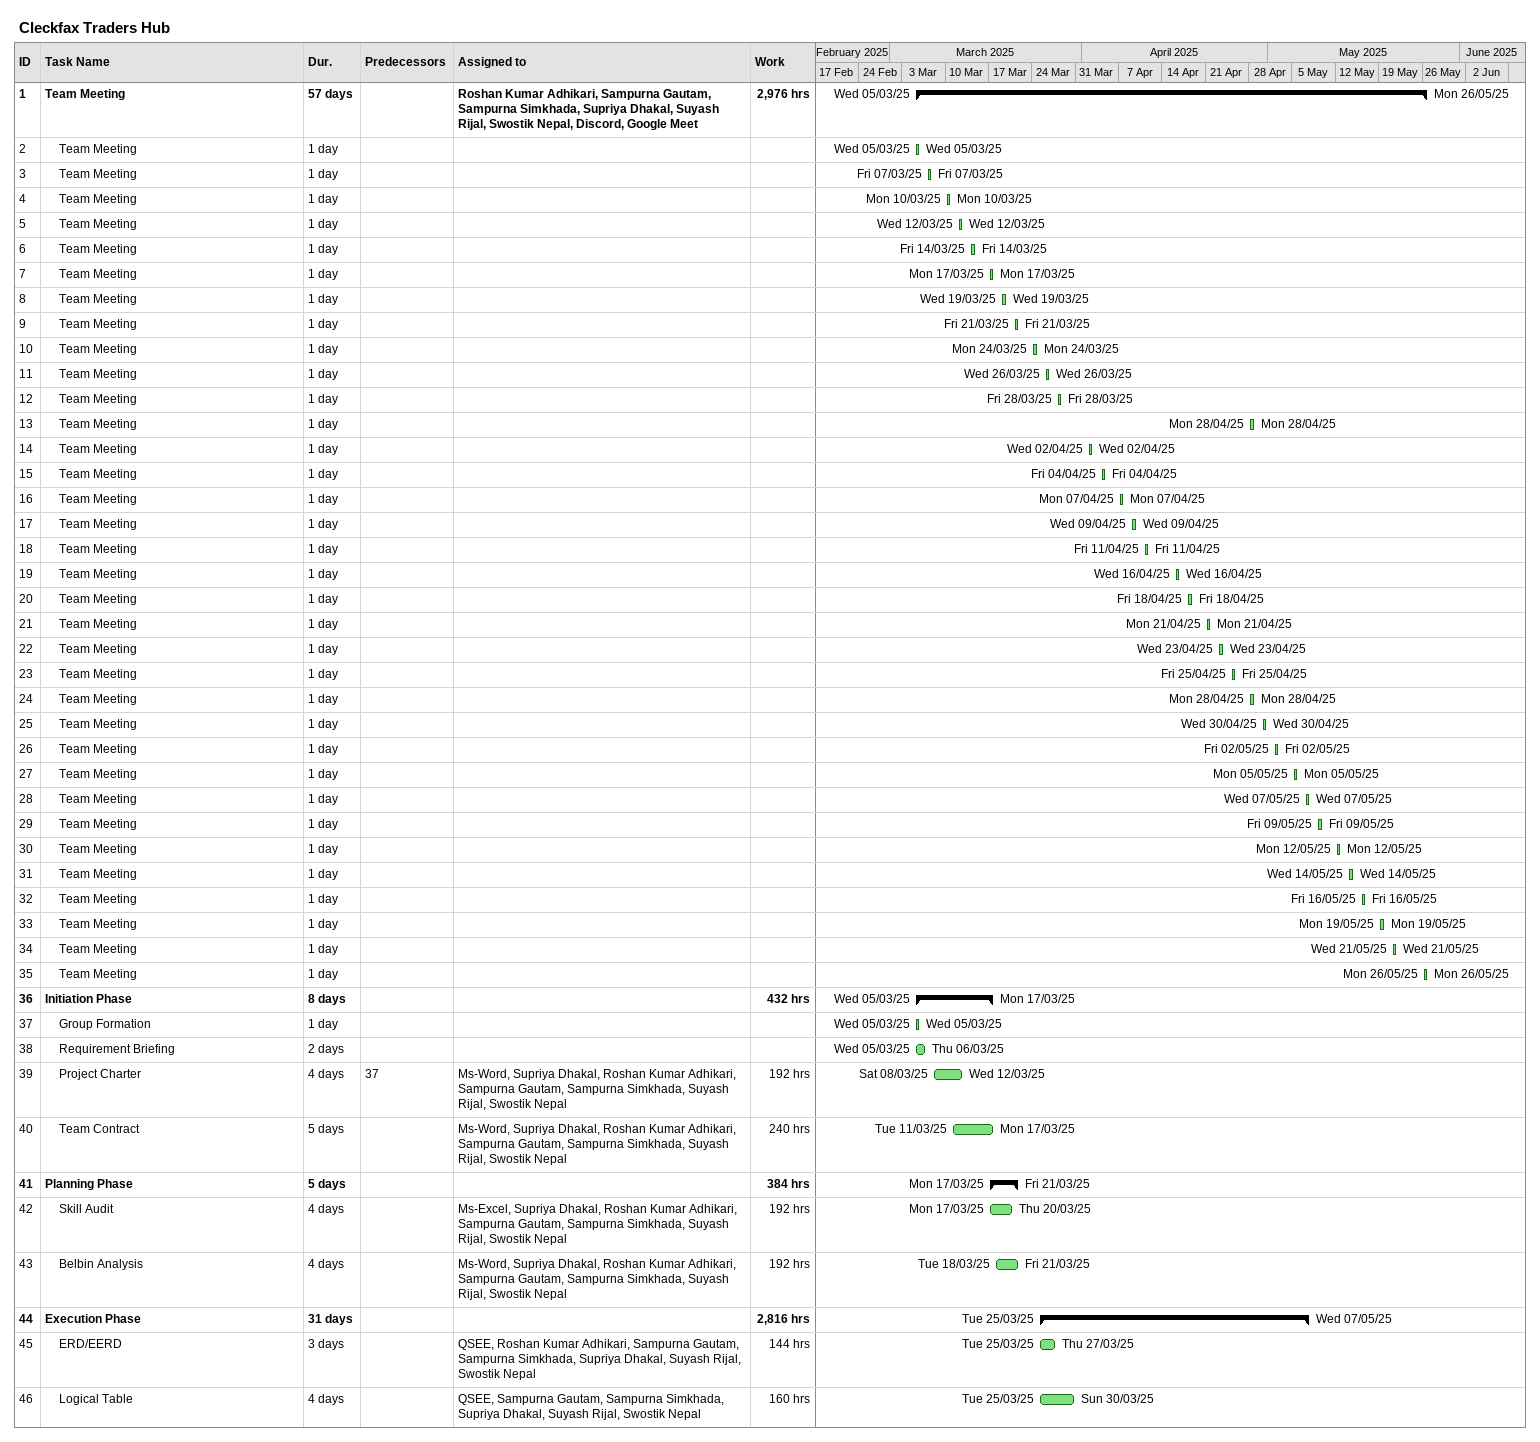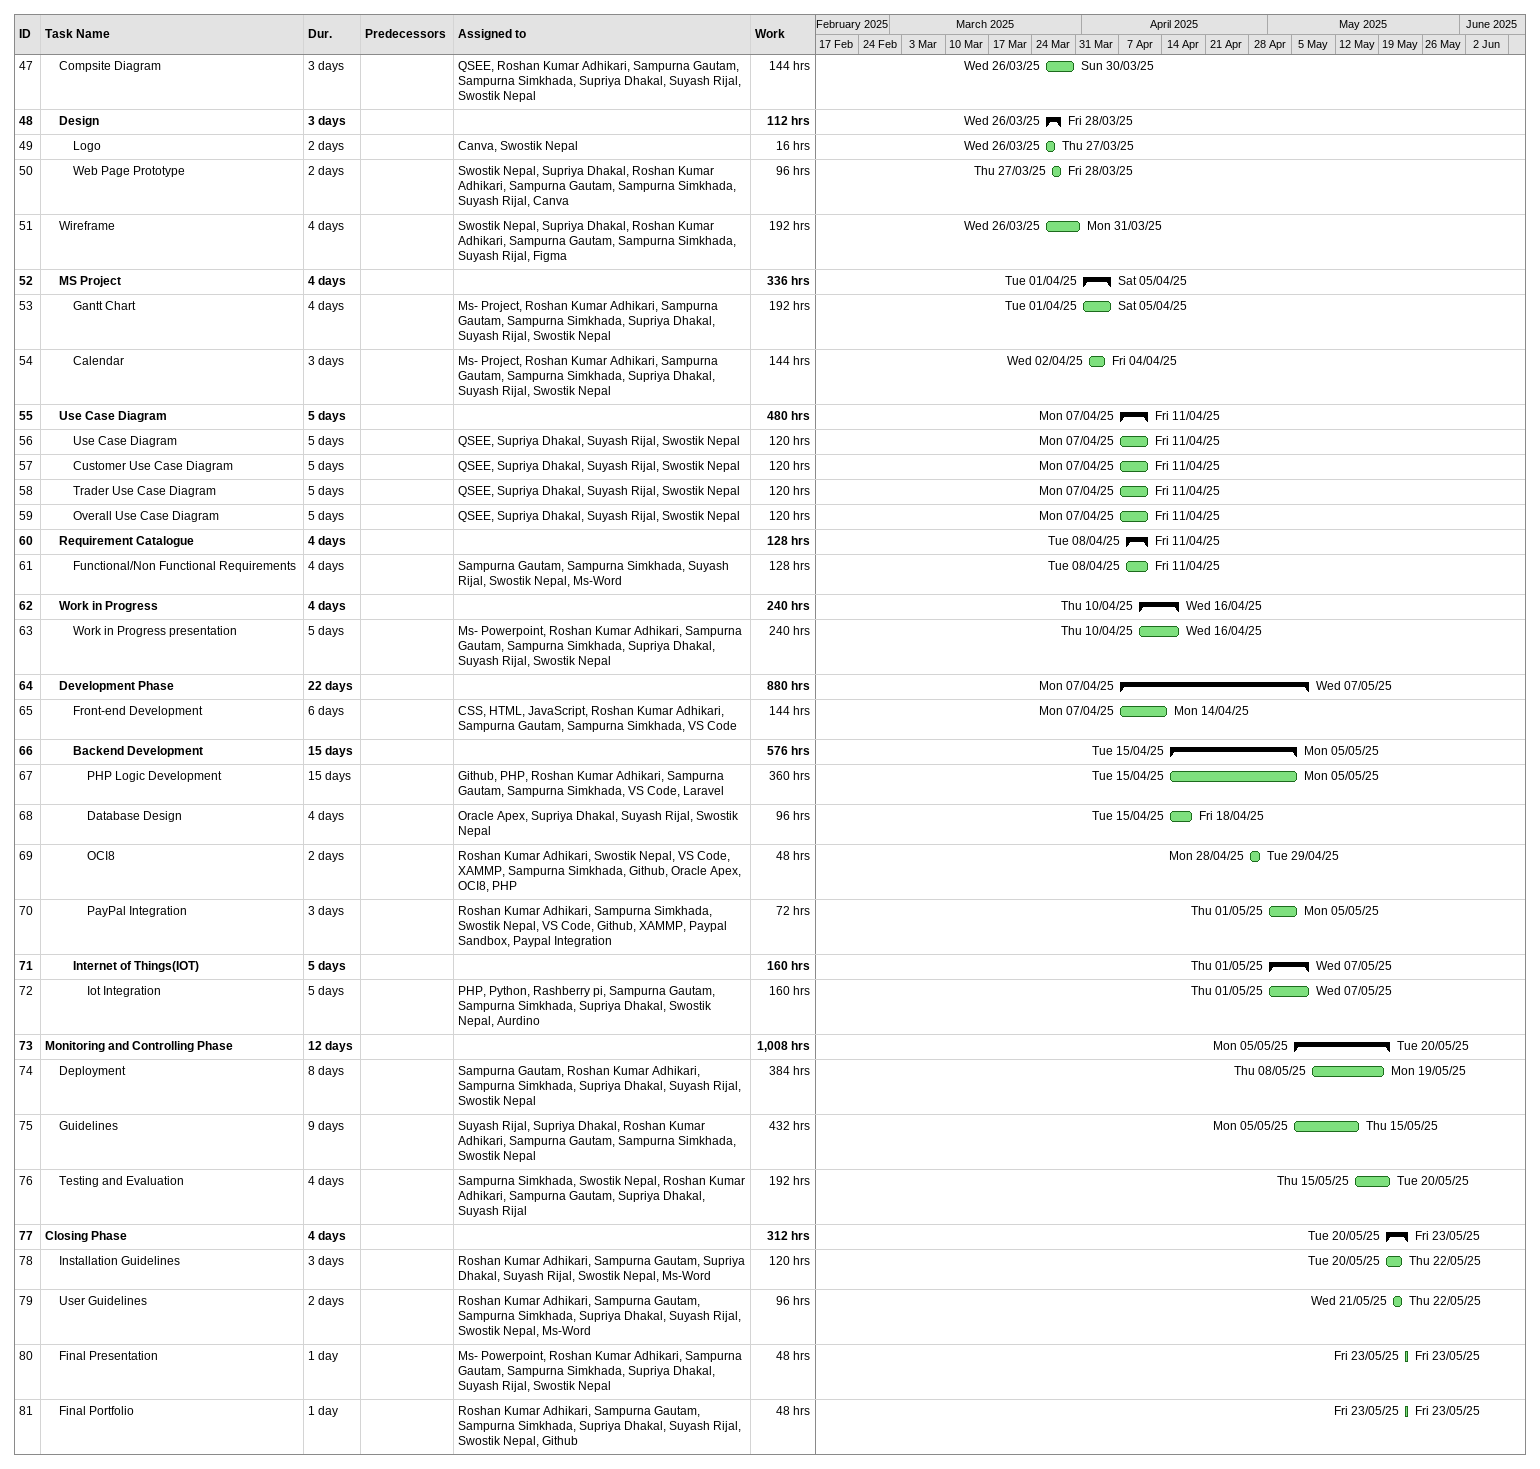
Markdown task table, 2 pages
Cleckfax Traders Hub

| ID | Level | Task | Duration | Start | Finish | Predecessors | Resources | Work (h) |
|---|---|---|---|---|---|---|---|---|
| 1 | 1 | **Team Meeting** | 57d | 2025-03-05 | 2025-05-26 |  | Roshan Kumar Adhikari, Sampurna Gautam, Sampurna Simkhada, Supriya Dhakal, Suyash Rijal, Swostik Nepal, Discord, Google Meet | 2976 |
| 2 | 2 | Team Meeting | 1d | 2025-03-05 | 2025-03-05 |  |  |  |
| 3 | 2 | Team Meeting | 1d | 2025-03-07 | 2025-03-07 |  |  |  |
| 4 | 2 | Team Meeting | 1d | 2025-03-10 | 2025-03-10 |  |  |  |
| 5 | 2 | Team Meeting | 1d | 2025-03-12 | 2025-03-12 |  |  |  |
| 6 | 2 | Team Meeting | 1d | 2025-03-14 | 2025-03-14 |  |  |  |
| 7 | 2 | Team Meeting | 1d | 2025-03-17 | 2025-03-17 |  |  |  |
| 8 | 2 | Team Meeting | 1d | 2025-03-19 | 2025-03-19 |  |  |  |
| 9 | 2 | Team Meeting | 1d | 2025-03-21 | 2025-03-21 |  |  |  |
| 10 | 2 | Team Meeting | 1d | 2025-03-24 | 2025-03-24 |  |  |  |
| 11 | 2 | Team Meeting | 1d | 2025-03-26 | 2025-03-26 |  |  |  |
| 12 | 2 | Team Meeting | 1d | 2025-03-28 | 2025-03-28 |  |  |  |
| 13 | 2 | Team Meeting | 1d | 2025-04-28 | 2025-04-28 |  |  |  |
| 14 | 2 | Team Meeting | 1d | 2025-04-02 | 2025-04-02 |  |  |  |
| 15 | 2 | Team Meeting | 1d | 2025-04-04 | 2025-04-04 |  |  |  |
| 16 | 2 | Team Meeting | 1d | 2025-04-07 | 2025-04-07 |  |  |  |
| 17 | 2 | Team Meeting | 1d | 2025-04-09 | 2025-04-09 |  |  |  |
| 18 | 2 | Team Meeting | 1d | 2025-04-11 | 2025-04-11 |  |  |  |
| 19 | 2 | Team Meeting | 1d | 2025-04-16 | 2025-04-16 |  |  |  |
| 20 | 2 | Team Meeting | 1d | 2025-04-18 | 2025-04-18 |  |  |  |
| 21 | 2 | Team Meeting | 1d | 2025-04-21 | 2025-04-21 |  |  |  |
| 22 | 2 | Team Meeting | 1d | 2025-04-23 | 2025-04-23 |  |  |  |
| 23 | 2 | Team Meeting | 1d | 2025-04-25 | 2025-04-25 |  |  |  |
| 24 | 2 | Team Meeting | 1d | 2025-04-28 | 2025-04-28 |  |  |  |
| 25 | 2 | Team Meeting | 1d | 2025-04-30 | 2025-04-30 |  |  |  |
| 26 | 2 | Team Meeting | 1d | 2025-05-02 | 2025-05-02 |  |  |  |
| 27 | 2 | Team Meeting | 1d | 2025-05-05 | 2025-05-05 |  |  |  |
| 28 | 2 | Team Meeting | 1d | 2025-05-07 | 2025-05-07 |  |  |  |
| 29 | 2 | Team Meeting | 1d | 2025-05-09 | 2025-05-09 |  |  |  |
| 30 | 2 | Team Meeting | 1d | 2025-05-12 | 2025-05-12 |  |  |  |
| 31 | 2 | Team Meeting | 1d | 2025-05-14 | 2025-05-14 |  |  |  |
| 32 | 2 | Team Meeting | 1d | 2025-05-16 | 2025-05-16 |  |  |  |
| 33 | 2 | Team Meeting | 1d | 2025-05-19 | 2025-05-19 |  |  |  |
| 34 | 2 | Team Meeting | 1d | 2025-05-21 | 2025-05-21 |  |  |  |
| 35 | 2 | Team Meeting | 1d | 2025-05-26 | 2025-05-26 |  |  |  |
| 36 | 1 | **Initiation Phase** | 8d | 2025-03-05 | 2025-03-17 |  |  | 432 |
| 37 | 2 | Group Formation | 1d | 2025-03-05 | 2025-03-05 |  |  |  |
| 38 | 2 | Requirement Briefing | 2d | 2025-03-05 | 2025-03-06 |  |  |  |
| 39 | 2 | Project Charter | 4d | 2025-03-08 | 2025-03-12 | 37 | Ms-Word, Supriya Dhakal, Roshan Kumar Adhikari, Sampurna Gautam, Sampurna Simkhada, Suyash Rijal, Swostik Nepal | 192 |
| 40 | 2 | Team Contract | 5d | 2025-03-11 | 2025-03-17 |  | Ms-Word, Supriya Dhakal, Roshan Kumar Adhikari, Sampurna Gautam, Sampurna Simkhada, Suyash Rijal, Swostik Nepal | 240 |
| 41 | 1 | **Planning Phase** | 5d | 2025-03-17 | 2025-03-21 |  |  | 384 |
| 42 | 2 | Skill Audit | 4d | 2025-03-17 | 2025-03-20 |  | Ms-Excel, Supriya Dhakal, Roshan Kumar Adhikari, Sampurna Gautam, Sampurna Simkhada, Suyash Rijal, Swostik Nepal | 192 |
| 43 | 2 | Belbin Analysis | 4d | 2025-03-18 | 2025-03-21 |  | Ms-Word, Supriya Dhakal, Roshan Kumar Adhikari, Sampurna Gautam, Sampurna Simkhada, Suyash Rijal, Swostik Nepal | 192 |
| 44 | 1 | **Execution Phase** | 31d | 2025-03-25 | 2025-05-07 |  |  | 2816 |
| 45 | 2 | ERD/EERD | 3d | 2025-03-25 | 2025-03-27 |  | QSEE, Roshan Kumar Adhikari, Sampurna Gautam, Sampurna Simkhada, Supriya Dhakal, Suyash Rijal, Swostik Nepal | 144 |
| 46 | 2 | Logical Table | 4d | 2025-03-25 | 2025-03-30 |  | QSEE, Sampurna Gautam, Sampurna Simkhada, Supriya Dhakal, Suyash Rijal, Swostik Nepal | 160 |
| 47 | 2 | Compsite Diagram | 3d | 2025-03-26 | 2025-03-30 |  | QSEE, Roshan Kumar Adhikari, Sampurna Gautam, Sampurna Simkhada, Supriya Dhakal, Suyash Rijal, Swostik Nepal | 144 |
| 48 | 2 | **Design** | 3d | 2025-03-26 | 2025-03-28 |  |  | 112 |
| 49 | 3 | Logo | 2d | 2025-03-26 | 2025-03-27 |  | Canva, Swostik Nepal | 16 |
| 50 | 3 | Web Page Prototype | 2d | 2025-03-27 | 2025-03-28 |  | Swostik Nepal, Supriya Dhakal, Roshan Kumar Adhikari, Sampurna Gautam, Sampurna Simkhada, Suyash Rijal, Canva | 96 |
| 51 | 2 | Wireframe | 4d | 2025-03-26 | 2025-03-31 |  | Swostik Nepal, Supriya Dhakal, Roshan Kumar Adhikari, Sampurna Gautam, Sampurna Simkhada, Suyash Rijal, Figma | 192 |
| 52 | 2 | **MS Project** | 4d | 2025-04-01 | 2025-04-05 |  |  | 336 |
| 53 | 3 | Gantt Chart | 4d | 2025-04-01 | 2025-04-05 |  | Ms- Project, Roshan Kumar Adhikari, Sampurna Gautam, Sampurna Simkhada, Supriya Dhakal, Suyash Rijal, Swostik Nepal | 192 |
| 54 | 3 | Calendar | 3d | 2025-04-02 | 2025-04-04 |  | Ms- Project, Roshan Kumar Adhikari, Sampurna Gautam, Sampurna Simkhada, Supriya Dhakal, Suyash Rijal, Swostik Nepal | 144 |
| 55 | 2 | **Use Case Diagram** | 5d | 2025-04-07 | 2025-04-11 |  |  | 480 |
| 56 | 3 | Use Case Diagram | 5d | 2025-04-07 | 2025-04-11 |  | QSEE, Supriya Dhakal, Suyash Rijal, Swostik Nepal | 120 |
| 57 | 3 | Customer Use Case Diagram | 5d | 2025-04-07 | 2025-04-11 |  | QSEE, Supriya Dhakal, Suyash Rijal, Swostik Nepal | 120 |
| 58 | 3 | Trader Use Case Diagram | 5d | 2025-04-07 | 2025-04-11 |  | QSEE, Supriya Dhakal, Suyash Rijal, Swostik Nepal | 120 |
| 59 | 3 | Overall Use Case Diagram | 5d | 2025-04-07 | 2025-04-11 |  | QSEE, Supriya Dhakal, Suyash Rijal, Swostik Nepal | 120 |
| 60 | 2 | **Requirement Catalogue** | 4d | 2025-04-08 | 2025-04-11 |  |  | 128 |
| 61 | 3 | Functional/Non Functional Requirements | 4d | 2025-04-08 | 2025-04-11 |  | Sampurna Gautam, Sampurna Simkhada, Suyash Rijal, Swostik Nepal, Ms-Word | 128 |
| 62 | 2 | **Work in Progress** | 4d | 2025-04-10 | 2025-04-16 |  |  | 240 |
| 63 | 3 | Work in Progress presentation | 5d | 2025-04-10 | 2025-04-16 |  | Ms- Powerpoint, Roshan Kumar Adhikari, Sampurna Gautam, Sampurna Simkhada, Supriya Dhakal, Suyash Rijal, Swostik Nepal | 240 |
| 64 | 2 | **Development Phase** | 22d | 2025-04-07 | 2025-05-07 |  |  | 880 |
| 65 | 3 | Front-end Development | 6d | 2025-04-07 | 2025-04-14 |  | CSS, HTML, JavaScript, Roshan Kumar Adhikari, Sampurna Gautam, Sampurna Simkhada, VS Code | 144 |
| 66 | 3 | **Backend Development** | 15d | 2025-04-15 | 2025-05-05 |  |  | 576 |
| 67 | 4 | PHP Logic Development | 15d | 2025-04-15 | 2025-05-05 |  | Github, PHP, Roshan Kumar Adhikari, Sampurna Gautam, Sampurna Simkhada, VS Code, Laravel | 360 |
| 68 | 4 | Database Design | 4d | 2025-04-15 | 2025-04-18 |  | Oracle Apex, Supriya Dhakal, Suyash Rijal, Swostik Nepal | 96 |
| 69 | 4 | OCI8 | 2d | 2025-04-28 | 2025-04-29 |  | Roshan Kumar Adhikari, Swostik Nepal, VS Code, XAMMP, Sampurna Simkhada, Github, Oracle Apex, OCI8, PHP | 48 |
| 70 | 4 | PayPal Integration | 3d | 2025-05-01 | 2025-05-05 |  | Roshan Kumar Adhikari, Sampurna Simkhada, Swostik Nepal, VS Code, Github, XAMMP, Paypal Sandbox, Paypal Integration | 72 |
| 71 | 3 | **Internet of Things(IOT)** | 5d | 2025-05-01 | 2025-05-07 |  |  | 160 |
| 72 | 4 | Iot Integration | 5d | 2025-05-01 | 2025-05-07 |  | PHP, Python, Rashberry pi, Sampurna Gautam, Sampurna Simkhada, Supriya Dhakal, Swostik Nepal, Aurdino | 160 |
| 73 | 1 | **Monitoring and Controlling Phase** | 12d | 2025-05-05 | 2025-05-20 |  |  | 1008 |
| 74 | 2 | Deployment | 8d | 2025-05-08 | 2025-05-19 |  | Sampurna Gautam, Roshan Kumar Adhikari, Sampurna Simkhada, Supriya Dhakal, Suyash Rijal, Swostik Nepal | 384 |
| 75 | 2 | Guidelines | 9d | 2025-05-05 | 2025-05-15 |  | Suyash Rijal, Supriya Dhakal, Roshan Kumar Adhikari, Sampurna Gautam, Sampurna Simkhada, Swostik Nepal | 432 |
| 76 | 2 | Testing and Evaluation | 4d | 2025-05-15 | 2025-05-20 |  | Sampurna Simkhada, Swostik Nepal, Roshan Kumar Adhikari, Sampurna Gautam, Supriya Dhakal, Suyash Rijal | 192 |
| 77 | 1 | **Closing Phase** | 4d | 2025-05-20 | 2025-05-23 |  |  | 312 |
| 78 | 2 | Installation Guidelines | 3d | 2025-05-20 | 2025-05-22 |  | Roshan Kumar Adhikari, Sampurna Gautam, Supriya Dhakal, Suyash Rijal, Swostik Nepal, Ms-Word | 120 |
| 79 | 2 | User Guidelines | 2d | 2025-05-21 | 2025-05-22 |  | Roshan Kumar Adhikari, Sampurna Gautam, Sampurna Simkhada, Supriya Dhakal, Suyash Rijal, Swostik Nepal, Ms-Word | 96 |
| 80 | 2 | Final Presentation | 1d | 2025-05-23 | 2025-05-23 |  | Ms- Powerpoint, Roshan Kumar Adhikari, Sampurna Gautam, Sampurna Simkhada, Supriya Dhakal, Suyash Rijal, Swostik Nepal | 48 |
| 81 | 2 | Final Portfolio | 1d | 2025-05-23 | 2025-05-23 |  | Roshan Kumar Adhikari, Sampurna Gautam, Sampurna Simkhada, Supriya Dhakal, Suyash Rijal, Swostik Nepal, Github | 48 |
